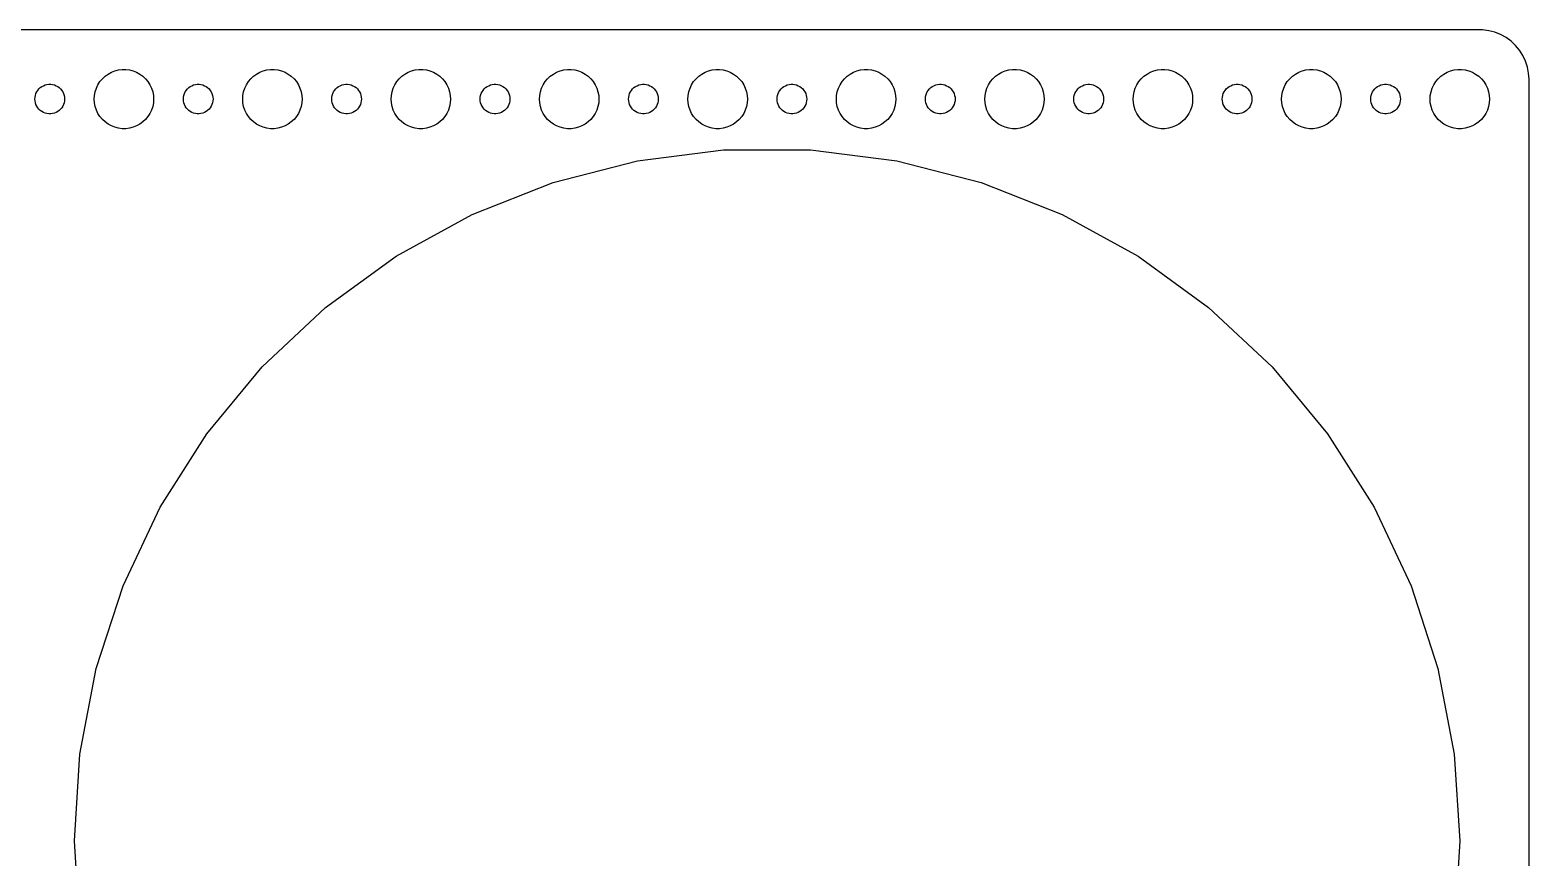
# Model space of a CAD drawing. Header units: metres. Extents: x -367 to 367, y -82 to 82.
# Drawn here: x 215.5 to 367, y -1.6 to 82 of the extents above; entities that cross this region are included whole.
import ezdxf

# ---------------------------------------------------------------- set-up
doc = ezdxf.new("R2010")
doc.units = ezdxf.units.M

msp = doc.modelspace()

# ---------------------------------------------------------------- linework, layer by layer
for p, q in [((362.314, 81.9901), (-362.314, 81.9901)), ((362.937, 81.9114), (362.314, 81.9901)), ((363.545, 81.7553), (362.937, 81.9114)), ((364.129, 81.5241), (363.545, 81.7553)), ((364.679, 81.2216), (364.129, 81.5241)), ((365.187, 80.8526), (364.679, 81.2216)), ((365.645, 80.4227), (365.187, 80.8526)), ((366.045, 79.9389), (365.645, 80.4227)), ((366.382, 79.4088), (366.045, 79.9389)), ((366.649, 78.8406), (366.382, 79.4088)), ((366.843, 78.2434), (366.649, 78.8406)), ((222.813, 77.0536), (223.088, 77.3115)), ((223.088, 77.3115), (223.393, 77.533)), ((223.393, 77.533), (223.723, 77.7145)), ((223.723, 77.7145), (224.073, 77.8532)), ((224.073, 77.8532), (224.438, 77.9469)), ((224.438, 77.9469), (224.812, 77.9941)), ((224.812, 77.9941), (225.188, 77.9941)), ((225.188, 77.9941), (225.562, 77.9469)), ((225.562, 77.9469), (225.927, 77.8532)), ((225.927, 77.8532), (226.277, 77.7145)), ((226.277, 77.7145), (226.607, 77.533)), ((226.607, 77.533), (226.912, 77.3115)), ((226.912, 77.3115), (227.187, 77.0536)), ((237.813, 77.0536), (238.088, 77.3115)), ((238.088, 77.3115), (238.393, 77.533)), ((238.393, 77.533), (238.723, 77.7145)), ((238.723, 77.7145), (239.073, 77.8532)), ((239.073, 77.8532), (239.438, 77.9469)), ((239.438, 77.9469), (239.812, 77.9941)), ((239.812, 77.9941), (240.188, 77.9941)), ((240.188, 77.9941), (240.562, 77.9469)), ((240.562, 77.9469), (240.927, 77.8532)), ((240.927, 77.8532), (241.277, 77.7145)), ((241.277, 77.7145), (241.607, 77.533)), ((241.607, 77.533), (241.912, 77.3115)), ((241.912, 77.3115), (242.187, 77.0536)), ((252.813, 77.0536), (253.088, 77.3115)), ((253.088, 77.3115), (253.393, 77.533)), ((253.393, 77.533), (253.723, 77.7145)), ((253.723, 77.7145), (254.073, 77.8532)), ((254.073, 77.8532), (254.438, 77.9469)), ((254.438, 77.9469), (254.812, 77.9941)), ((254.812, 77.9941), (255.188, 77.9941)), ((255.188, 77.9941), (255.562, 77.9469)), ((255.562, 77.9469), (255.927, 77.8532)), ((255.927, 77.8532), (256.277, 77.7145)), ((256.277, 77.7145), (256.607, 77.533)), ((256.607, 77.533), (256.912, 77.3115)), ((256.912, 77.3115), (257.187, 77.0536)), ((267.813, 77.0536), (268.088, 77.3115)), ((268.088, 77.3115), (268.393, 77.533)), ((268.393, 77.533), (268.723, 77.7145)), ((268.723, 77.7145), (269.073, 77.8532)), ((269.073, 77.8532), (269.438, 77.9469)), ((269.438, 77.9469), (269.812, 77.9941)), ((269.812, 77.9941), (270.188, 77.9941)), ((270.188, 77.9941), (270.562, 77.9469)), ((270.562, 77.9469), (270.927, 77.8532)), ((270.927, 77.8532), (271.277, 77.7145)), ((271.277, 77.7145), (271.607, 77.533)), ((271.607, 77.533), (271.912, 77.3115)), ((271.912, 77.3115), (272.187, 77.0536)), ((282.813, 77.0536), (283.088, 77.3115)), ((283.088, 77.3115), (283.393, 77.533)), ((283.393, 77.533), (283.723, 77.7145)), ((283.723, 77.7145), (284.073, 77.8532)), ((284.073, 77.8532), (284.438, 77.9469)), ((284.438, 77.9469), (284.812, 77.9941)), ((284.812, 77.9941), (285.188, 77.9941)), ((285.188, 77.9941), (285.562, 77.9469)), ((285.562, 77.9469), (285.927, 77.8532)), ((285.927, 77.8532), (286.277, 77.7145)), ((286.277, 77.7145), (286.607, 77.533)), ((286.607, 77.533), (286.912, 77.3115)), ((286.912, 77.3115), (287.187, 77.0536)), ((297.813, 77.0536), (298.088, 77.3115)), ((298.088, 77.3115), (298.393, 77.533)), ((298.393, 77.533), (298.723, 77.7145)), ((298.723, 77.7145), (299.073, 77.8532)), ((299.073, 77.8532), (299.438, 77.9469)), ((299.438, 77.9469), (299.812, 77.9941)), ((299.812, 77.9941), (300.188, 77.9941)), ((300.188, 77.9941), (300.562, 77.9469)), ((300.562, 77.9469), (300.927, 77.8532)), ((300.927, 77.8532), (301.277, 77.7145)), ((301.277, 77.7145), (301.607, 77.533)), ((301.607, 77.533), (301.912, 77.3115)), ((301.912, 77.3115), (302.187, 77.0536)), ((312.813, 77.0536), (313.088, 77.3115)), ((313.088, 77.3115), (313.393, 77.533)), ((313.393, 77.533), (313.723, 77.7145)), ((313.723, 77.7145), (314.073, 77.8532)), ((314.073, 77.8532), (314.438, 77.9469)), ((314.438, 77.9469), (314.812, 77.9941)), ((314.812, 77.9941), (315.188, 77.9941)), ((315.188, 77.9941), (315.562, 77.9469)), ((315.562, 77.9469), (315.927, 77.8532)), ((315.927, 77.8532), (316.277, 77.7145)), ((316.277, 77.7145), (316.607, 77.533)), ((316.607, 77.533), (316.912, 77.3115)), ((316.912, 77.3115), (317.187, 77.0536)), ((327.813, 77.0536), (328.088, 77.3115)), ((328.088, 77.3115), (328.393, 77.533)), ((328.393, 77.533), (328.723, 77.7145)), ((328.723, 77.7145), (329.073, 77.8532)), ((329.073, 77.8532), (329.438, 77.9469)), ((329.438, 77.9469), (329.812, 77.9941)), ((329.812, 77.9941), (330.188, 77.9941)), ((330.188, 77.9941), (330.562, 77.9469)), ((330.562, 77.9469), (330.927, 77.8532)), ((330.927, 77.8532), (331.277, 77.7145)), ((331.277, 77.7145), (331.607, 77.533)), ((331.607, 77.533), (331.912, 77.3115)), ((331.912, 77.3115), (332.187, 77.0536)), ((342.813, 77.0536), (343.088, 77.3115)), ((343.088, 77.3115), (343.393, 77.533)), ((343.393, 77.533), (343.723, 77.7145)), ((343.723, 77.7145), (344.073, 77.8532)), ((344.073, 77.8532), (344.438, 77.9469)), ((344.438, 77.9469), (344.812, 77.9941)), ((344.812, 77.9941), (345.188, 77.9941)), ((345.188, 77.9941), (345.562, 77.9469)), ((345.562, 77.9469), (345.927, 77.8532)), ((345.927, 77.8532), (346.277, 77.7145)), ((346.277, 77.7145), (346.607, 77.533)), ((346.607, 77.533), (346.912, 77.3115)), ((346.912, 77.3115), (347.187, 77.0536)), ((357.813, 77.0536), (358.088, 77.3115)), ((358.088, 77.3115), (358.393, 77.533)), ((358.393, 77.533), (358.723, 77.7145)), ((358.723, 77.7145), (359.073, 77.8532)), ((359.073, 77.8532), (359.438, 77.9469)), ((359.438, 77.9469), (359.812, 77.9941)), ((359.812, 77.9941), (360.188, 77.9941)), ((360.188, 77.9941), (360.562, 77.9469)), ((360.562, 77.9469), (360.927, 77.8532)), ((360.927, 77.8532), (361.277, 77.7145)), ((361.277, 77.7145), (361.607, 77.533)), ((361.607, 77.533), (361.912, 77.3115)), ((361.912, 77.3115), (362.187, 77.0536)), ((366.961, 77.6267), (366.843, 78.2434)), ((367, 77), (366.961, 77.6267)), ((216.186, 75.7226), (216.286, 75.8817)), ((216.286, 75.8817), (216.407, 76.0268)), ((216.407, 76.0268), (216.544, 76.1558)), ((216.544, 76.1558), (216.696, 76.2665)), ((216.696, 76.2665), (216.861, 76.3572)), ((216.861, 76.3572), (217.036, 76.4266)), ((217.036, 76.4266), (217.219, 76.4734)), ((217.219, 76.4734), (217.406, 76.497)), ((217.406, 76.497), (217.594, 76.497)), ((217.594, 76.497), (217.781, 76.4734)), ((217.781, 76.4734), (217.964, 76.4266)), ((217.964, 76.4266), (218.139, 76.3572)), ((218.139, 76.3572), (218.304, 76.2665)), ((218.304, 76.2665), (218.456, 76.1558)), ((218.456, 76.1558), (218.593, 76.0268)), ((218.593, 76.0268), (218.714, 75.8817)), ((218.714, 75.8817), (218.814, 75.7226)), ((222.094, 75.7461), (222.211, 76.1044)), ((222.211, 76.1044), (222.371, 76.4453)), ((222.371, 76.4453), (222.573, 76.7634)), ((222.573, 76.7634), (222.813, 77.0536)), ((227.187, 77.0536), (227.427, 76.7634)), ((227.427, 76.7634), (227.629, 76.4453)), ((227.629, 76.4453), (227.789, 76.1044)), ((227.789, 76.1044), (227.906, 75.7461)), ((231.186, 75.7226), (231.286, 75.8817)), ((231.286, 75.8817), (231.407, 76.0268)), ((231.407, 76.0268), (231.544, 76.1558)), ((231.544, 76.1558), (231.696, 76.2665)), ((231.696, 76.2665), (231.861, 76.3572)), ((231.861, 76.3572), (232.036, 76.4266)), ((232.036, 76.4266), (232.219, 76.4734)), ((232.219, 76.4734), (232.406, 76.497)), ((232.406, 76.497), (232.594, 76.497)), ((232.594, 76.497), (232.781, 76.4734)), ((232.781, 76.4734), (232.964, 76.4266)), ((232.964, 76.4266), (233.139, 76.3572)), ((233.139, 76.3572), (233.304, 76.2665)), ((233.304, 76.2665), (233.456, 76.1558)), ((233.456, 76.1558), (233.593, 76.0268)), ((233.593, 76.0268), (233.714, 75.8817)), ((233.714, 75.8817), (233.814, 75.7226)), ((237.094, 75.7461), (237.211, 76.1044)), ((237.211, 76.1044), (237.371, 76.4453)), ((237.371, 76.4453), (237.573, 76.7634)), ((237.573, 76.7634), (237.813, 77.0536)), ((242.187, 77.0536), (242.427, 76.7634)), ((242.427, 76.7634), (242.629, 76.4453)), ((242.629, 76.4453), (242.789, 76.1044)), ((242.789, 76.1044), (242.906, 75.7461)), ((246.186, 75.7226), (246.286, 75.8817)), ((246.286, 75.8817), (246.407, 76.0268)), ((246.407, 76.0268), (246.544, 76.1558)), ((246.544, 76.1558), (246.696, 76.2665)), ((246.696, 76.2665), (246.861, 76.3572)), ((246.861, 76.3572), (247.036, 76.4266)), ((247.036, 76.4266), (247.219, 76.4734)), ((247.219, 76.4734), (247.406, 76.497)), ((247.406, 76.497), (247.594, 76.497)), ((247.594, 76.497), (247.781, 76.4734)), ((247.781, 76.4734), (247.964, 76.4266)), ((247.964, 76.4266), (248.139, 76.3572)), ((248.139, 76.3572), (248.304, 76.2665)), ((248.304, 76.2665), (248.456, 76.1558)), ((248.456, 76.1558), (248.593, 76.0268)), ((248.593, 76.0268), (248.714, 75.8817)), ((248.714, 75.8817), (248.814, 75.7226)), ((252.094, 75.7461), (252.211, 76.1044)), ((252.211, 76.1044), (252.371, 76.4453)), ((252.371, 76.4453), (252.573, 76.7634)), ((252.573, 76.7634), (252.813, 77.0536)), ((257.187, 77.0536), (257.427, 76.7634)), ((257.427, 76.7634), (257.629, 76.4453)), ((257.629, 76.4453), (257.789, 76.1044)), ((257.789, 76.1044), (257.906, 75.7461)), ((261.186, 75.7226), (261.286, 75.8817)), ((261.286, 75.8817), (261.407, 76.0268)), ((261.407, 76.0268), (261.544, 76.1558)), ((261.544, 76.1558), (261.696, 76.2665)), ((261.696, 76.2665), (261.861, 76.3572)), ((261.861, 76.3572), (262.036, 76.4266)), ((262.036, 76.4266), (262.219, 76.4734)), ((262.219, 76.4734), (262.406, 76.497)), ((262.406, 76.497), (262.594, 76.497)), ((262.594, 76.497), (262.781, 76.4734)), ((262.781, 76.4734), (262.964, 76.4266)), ((262.964, 76.4266), (263.139, 76.3572)), ((263.139, 76.3572), (263.304, 76.2665)), ((263.304, 76.2665), (263.456, 76.1558)), ((263.456, 76.1558), (263.593, 76.0268)), ((263.593, 76.0268), (263.714, 75.8817)), ((263.714, 75.8817), (263.814, 75.7226)), ((267.094, 75.7461), (267.211, 76.1044)), ((267.211, 76.1044), (267.371, 76.4453)), ((267.371, 76.4453), (267.573, 76.7634)), ((267.573, 76.7634), (267.813, 77.0536)), ((272.187, 77.0536), (272.427, 76.7634)), ((272.427, 76.7634), (272.629, 76.4453)), ((272.629, 76.4453), (272.789, 76.1044)), ((272.789, 76.1044), (272.906, 75.7461)), ((276.186, 75.7226), (276.286, 75.8817)), ((276.286, 75.8817), (276.407, 76.0268)), ((276.407, 76.0268), (276.544, 76.1558)), ((276.544, 76.1558), (276.696, 76.2665)), ((276.696, 76.2665), (276.861, 76.3572)), ((276.861, 76.3572), (277.036, 76.4266)), ((277.036, 76.4266), (277.219, 76.4734)), ((277.219, 76.4734), (277.406, 76.497)), ((277.406, 76.497), (277.594, 76.497)), ((277.594, 76.497), (277.781, 76.4734)), ((277.781, 76.4734), (277.964, 76.4266)), ((277.964, 76.4266), (278.139, 76.3572)), ((278.139, 76.3572), (278.304, 76.2665)), ((278.304, 76.2665), (278.456, 76.1558)), ((278.456, 76.1558), (278.593, 76.0268)), ((278.593, 76.0268), (278.714, 75.8817)), ((278.714, 75.8817), (278.814, 75.7226)), ((282.094, 75.7461), (282.211, 76.1044)), ((282.211, 76.1044), (282.371, 76.4453)), ((282.371, 76.4453), (282.573, 76.7634)), ((282.573, 76.7634), (282.813, 77.0536)), ((287.187, 77.0536), (287.427, 76.7634)), ((287.427, 76.7634), (287.629, 76.4453)), ((287.629, 76.4453), (287.789, 76.1044)), ((287.789, 76.1044), (287.906, 75.7461)), ((291.186, 75.7226), (291.286, 75.8817)), ((291.286, 75.8817), (291.407, 76.0268)), ((291.407, 76.0268), (291.544, 76.1558)), ((291.544, 76.1558), (291.696, 76.2665)), ((291.696, 76.2665), (291.861, 76.3572)), ((291.861, 76.3572), (292.036, 76.4266)), ((292.036, 76.4266), (292.219, 76.4734)), ((292.219, 76.4734), (292.406, 76.497)), ((292.406, 76.497), (292.594, 76.497)), ((292.594, 76.497), (292.781, 76.4734)), ((292.781, 76.4734), (292.964, 76.4266)), ((292.964, 76.4266), (293.139, 76.3572)), ((293.139, 76.3572), (293.304, 76.2665)), ((293.304, 76.2665), (293.456, 76.1558)), ((293.456, 76.1558), (293.593, 76.0268)), ((293.593, 76.0268), (293.714, 75.8817)), ((293.714, 75.8817), (293.814, 75.7226)), ((297.094, 75.7461), (297.211, 76.1044)), ((297.211, 76.1044), (297.371, 76.4453)), ((297.371, 76.4453), (297.573, 76.7634)), ((297.573, 76.7634), (297.813, 77.0536)), ((302.187, 77.0536), (302.427, 76.7634)), ((302.427, 76.7634), (302.629, 76.4453)), ((302.629, 76.4453), (302.789, 76.1044)), ((302.789, 76.1044), (302.906, 75.7461)), ((306.186, 75.7226), (306.286, 75.8817)), ((306.286, 75.8817), (306.407, 76.0268)), ((306.407, 76.0268), (306.544, 76.1558)), ((306.544, 76.1558), (306.696, 76.2665)), ((306.696, 76.2665), (306.861, 76.3572)), ((306.861, 76.3572), (307.036, 76.4266)), ((307.036, 76.4266), (307.219, 76.4734)), ((307.219, 76.4734), (307.406, 76.497)), ((307.406, 76.497), (307.594, 76.497)), ((307.594, 76.497), (307.781, 76.4734)), ((307.781, 76.4734), (307.964, 76.4266)), ((307.964, 76.4266), (308.139, 76.3572)), ((308.139, 76.3572), (308.304, 76.2665)), ((308.304, 76.2665), (308.456, 76.1558)), ((308.456, 76.1558), (308.593, 76.0268)), ((308.593, 76.0268), (308.714, 75.8817)), ((308.714, 75.8817), (308.814, 75.7226)), ((312.094, 75.7461), (312.211, 76.1044)), ((312.211, 76.1044), (312.371, 76.4453)), ((312.371, 76.4453), (312.573, 76.7634)), ((312.573, 76.7634), (312.813, 77.0536)), ((317.187, 77.0536), (317.427, 76.7634)), ((317.427, 76.7634), (317.629, 76.4453)), ((317.629, 76.4453), (317.789, 76.1044)), ((317.789, 76.1044), (317.906, 75.7461)), ((321.186, 75.7226), (321.286, 75.8817)), ((321.286, 75.8817), (321.407, 76.0268)), ((321.407, 76.0268), (321.544, 76.1558)), ((321.544, 76.1558), (321.696, 76.2665)), ((321.696, 76.2665), (321.861, 76.3572)), ((321.861, 76.3572), (322.036, 76.4266)), ((322.036, 76.4266), (322.219, 76.4734)), ((322.219, 76.4734), (322.406, 76.497)), ((322.406, 76.497), (322.594, 76.497)), ((322.594, 76.497), (322.781, 76.4734)), ((322.781, 76.4734), (322.964, 76.4266)), ((322.964, 76.4266), (323.139, 76.3572)), ((323.139, 76.3572), (323.304, 76.2665)), ((323.304, 76.2665), (323.456, 76.1558)), ((323.456, 76.1558), (323.593, 76.0268)), ((323.593, 76.0268), (323.714, 75.8817)), ((323.714, 75.8817), (323.814, 75.7226)), ((327.094, 75.7461), (327.211, 76.1044)), ((327.211, 76.1044), (327.371, 76.4453)), ((327.371, 76.4453), (327.573, 76.7634)), ((327.573, 76.7634), (327.813, 77.0536)), ((332.187, 77.0536), (332.427, 76.7634)), ((332.427, 76.7634), (332.629, 76.4453)), ((332.629, 76.4453), (332.789, 76.1044)), ((332.789, 76.1044), (332.906, 75.7461)), ((336.186, 75.7226), (336.286, 75.8817)), ((336.286, 75.8817), (336.407, 76.0268)), ((336.407, 76.0268), (336.544, 76.1558)), ((336.544, 76.1558), (336.696, 76.2665)), ((336.696, 76.2665), (336.861, 76.3572)), ((336.861, 76.3572), (337.036, 76.4266)), ((337.036, 76.4266), (337.219, 76.4734)), ((337.219, 76.4734), (337.406, 76.497)), ((337.406, 76.497), (337.594, 76.497)), ((337.594, 76.497), (337.781, 76.4734)), ((337.781, 76.4734), (337.964, 76.4266)), ((337.964, 76.4266), (338.139, 76.3572)), ((338.139, 76.3572), (338.304, 76.2665)), ((338.304, 76.2665), (338.456, 76.1558)), ((338.456, 76.1558), (338.593, 76.0268)), ((338.593, 76.0268), (338.714, 75.8817)), ((338.714, 75.8817), (338.814, 75.7226)), ((342.094, 75.7461), (342.211, 76.1044)), ((342.211, 76.1044), (342.371, 76.4453)), ((342.371, 76.4453), (342.573, 76.7634)), ((342.573, 76.7634), (342.813, 77.0536)), ((347.187, 77.0536), (347.427, 76.7634)), ((347.427, 76.7634), (347.629, 76.4453)), ((347.629, 76.4453), (347.789, 76.1044)), ((347.789, 76.1044), (347.906, 75.7461)), ((351.186, 75.7226), (351.286, 75.8817)), ((351.286, 75.8817), (351.407, 76.0268)), ((351.407, 76.0268), (351.544, 76.1558)), ((351.544, 76.1558), (351.696, 76.2665)), ((351.696, 76.2665), (351.861, 76.3572)), ((351.861, 76.3572), (352.036, 76.4266)), ((352.036, 76.4266), (352.219, 76.4734)), ((352.219, 76.4734), (352.406, 76.497)), ((352.406, 76.497), (352.594, 76.497)), ((352.594, 76.497), (352.781, 76.4734)), ((352.781, 76.4734), (352.964, 76.4266)), ((352.964, 76.4266), (353.139, 76.3572)), ((353.139, 76.3572), (353.304, 76.2665)), ((353.304, 76.2665), (353.456, 76.1558)), ((353.456, 76.1558), (353.593, 76.0268)), ((353.593, 76.0268), (353.714, 75.8817)), ((353.714, 75.8817), (353.814, 75.7226)), ((357.094, 75.7461), (357.211, 76.1044)), ((357.211, 76.1044), (357.371, 76.4453)), ((357.371, 76.4453), (357.573, 76.7634)), ((357.573, 76.7634), (357.813, 77.0536)), ((362.187, 77.0536), (362.427, 76.7634)), ((362.427, 76.7634), (362.629, 76.4453)), ((362.629, 76.4453), (362.789, 76.1044)), ((362.789, 76.1044), (362.906, 75.7461)), ((367, -77), (367, 77)), ((216, 75), (216.012, 75.188)), ((216.012, 74.812), (216, 75)), ((216.012, 75.188), (216.047, 75.373)), ((216.047, 74.627), (216.012, 74.812)), ((216.047, 75.373), (216.105, 75.5522)), ((216.105, 74.4478), (216.047, 74.627)), ((216.105, 75.5522), (216.186, 75.7226)), ((216.186, 74.2774), (216.105, 74.4478)), ((216.286, 74.1183), (216.186, 74.2774)), ((218.814, 74.2774), (218.714, 74.1183)), ((218.814, 75.7226), (218.895, 75.5522)), ((218.895, 74.4478), (218.814, 74.2774)), ((218.895, 75.5522), (218.953, 75.373)), ((218.953, 74.627), (218.895, 74.4478)), ((218.953, 75.373), (218.988, 75.188)), ((218.988, 74.812), (218.953, 74.627)), ((218.988, 75.188), (219, 75)), ((219, 75), (218.988, 74.812)), ((222, 75), (222.024, 75.376)), ((222.024, 74.624), (222, 75)), ((222.024, 75.376), (222.094, 75.7461)), ((222.094, 74.2539), (222.024, 74.624)), ((222.211, 73.8956), (222.094, 74.2539)), ((227.906, 74.2539), (227.789, 73.8956)), ((227.906, 75.7461), (227.976, 75.376)), ((227.976, 74.624), (227.906, 74.2539)), ((227.976, 75.376), (228, 75)), ((228, 75), (227.976, 74.624)), ((231, 75), (231.012, 75.188)), ((231.012, 74.812), (231, 75)), ((231.012, 75.188), (231.047, 75.373)), ((231.047, 74.627), (231.012, 74.812)), ((231.047, 75.373), (231.105, 75.5522)), ((231.105, 74.4478), (231.047, 74.627)), ((231.105, 75.5522), (231.186, 75.7226)), ((231.186, 74.2774), (231.105, 74.4478)), ((231.286, 74.1183), (231.186, 74.2774)), ((233.814, 74.2774), (233.714, 74.1183)), ((233.814, 75.7226), (233.895, 75.5522)), ((233.895, 74.4478), (233.814, 74.2774)), ((233.895, 75.5522), (233.953, 75.373)), ((233.953, 74.627), (233.895, 74.4478)), ((233.953, 75.373), (233.988, 75.188)), ((233.988, 74.812), (233.953, 74.627)), ((233.988, 75.188), (234, 75)), ((234, 75), (233.988, 74.812)), ((237, 75), (237.024, 75.376)), ((237.024, 74.624), (237, 75)), ((237.024, 75.376), (237.094, 75.7461)), ((237.094, 74.2539), (237.024, 74.624)), ((237.211, 73.8956), (237.094, 74.2539)), ((242.906, 74.2539), (242.789, 73.8956)), ((242.906, 75.7461), (242.976, 75.376)), ((242.976, 74.624), (242.906, 74.2539)), ((242.976, 75.376), (243, 75)), ((243, 75), (242.976, 74.624)), ((246, 75), (246.012, 75.188)), ((246.012, 74.812), (246, 75)), ((246.012, 75.188), (246.047, 75.373)), ((246.047, 74.627), (246.012, 74.812)), ((246.047, 75.373), (246.105, 75.5522)), ((246.105, 74.4478), (246.047, 74.627)), ((246.105, 75.5522), (246.186, 75.7226)), ((246.186, 74.2774), (246.105, 74.4478)), ((246.286, 74.1183), (246.186, 74.2774)), ((248.814, 74.2774), (248.714, 74.1183)), ((248.814, 75.7226), (248.895, 75.5522)), ((248.895, 74.4478), (248.814, 74.2774)), ((248.895, 75.5522), (248.953, 75.373)), ((248.953, 74.627), (248.895, 74.4478)), ((248.953, 75.373), (248.988, 75.188)), ((248.988, 74.812), (248.953, 74.627)), ((248.988, 75.188), (249, 75)), ((249, 75), (248.988, 74.812)), ((252, 75), (252.024, 75.376)), ((252.024, 74.624), (252, 75)), ((252.024, 75.376), (252.094, 75.7461)), ((252.094, 74.2539), (252.024, 74.624)), ((252.211, 73.8956), (252.094, 74.2539)), ((257.906, 74.2539), (257.789, 73.8956)), ((257.906, 75.7461), (257.976, 75.376)), ((257.976, 74.624), (257.906, 74.2539)), ((257.976, 75.376), (258, 75)), ((258, 75), (257.976, 74.624)), ((261, 75), (261.012, 75.188)), ((261.012, 74.812), (261, 75)), ((261.012, 75.188), (261.047, 75.373)), ((261.047, 74.627), (261.012, 74.812)), ((261.047, 75.373), (261.105, 75.5522)), ((261.105, 74.4478), (261.047, 74.627)), ((261.105, 75.5522), (261.186, 75.7226)), ((261.186, 74.2774), (261.105, 74.4478)), ((261.286, 74.1183), (261.186, 74.2774)), ((263.814, 74.2774), (263.714, 74.1183)), ((263.814, 75.7226), (263.895, 75.5522)), ((263.895, 74.4478), (263.814, 74.2774)), ((263.895, 75.5522), (263.953, 75.373)), ((263.953, 74.627), (263.895, 74.4478)), ((263.953, 75.373), (263.988, 75.188)), ((263.988, 74.812), (263.953, 74.627)), ((263.988, 75.188), (264, 75)), ((264, 75), (263.988, 74.812)), ((267, 75), (267.024, 75.376)), ((267.024, 74.624), (267, 75)), ((267.024, 75.376), (267.094, 75.7461)), ((267.094, 74.2539), (267.024, 74.624)), ((267.211, 73.8956), (267.094, 74.2539)), ((272.906, 74.2539), (272.789, 73.8956)), ((272.906, 75.7461), (272.976, 75.376)), ((272.976, 74.624), (272.906, 74.2539)), ((272.976, 75.376), (273, 75)), ((273, 75), (272.976, 74.624)), ((276, 75), (276.012, 75.188)), ((276.012, 74.812), (276, 75)), ((276.012, 75.188), (276.047, 75.373)), ((276.047, 74.627), (276.012, 74.812)), ((276.047, 75.373), (276.105, 75.5522)), ((276.105, 74.4478), (276.047, 74.627)), ((276.105, 75.5522), (276.186, 75.7226)), ((276.186, 74.2774), (276.105, 74.4478)), ((276.286, 74.1183), (276.186, 74.2774)), ((278.814, 74.2774), (278.714, 74.1183)), ((278.814, 75.7226), (278.895, 75.5522)), ((278.895, 74.4478), (278.814, 74.2774)), ((278.895, 75.5522), (278.953, 75.373)), ((278.953, 74.627), (278.895, 74.4478)), ((278.953, 75.373), (278.988, 75.188)), ((278.988, 74.812), (278.953, 74.627)), ((278.988, 75.188), (279, 75)), ((279, 75), (278.988, 74.812)), ((282, 75), (282.024, 75.376)), ((282.024, 74.624), (282, 75)), ((282.024, 75.376), (282.094, 75.7461)), ((282.094, 74.2539), (282.024, 74.624)), ((282.211, 73.8956), (282.094, 74.2539)), ((287.906, 74.2539), (287.789, 73.8956)), ((287.906, 75.7461), (287.976, 75.376)), ((287.976, 74.624), (287.906, 74.2539)), ((287.976, 75.376), (288, 75)), ((288, 75), (287.976, 74.624)), ((291, 75), (291.012, 75.188)), ((291.012, 74.812), (291, 75)), ((291.012, 75.188), (291.047, 75.373)), ((291.047, 74.627), (291.012, 74.812)), ((291.047, 75.373), (291.105, 75.5522)), ((291.105, 74.4478), (291.047, 74.627)), ((291.105, 75.5522), (291.186, 75.7226)), ((291.186, 74.2774), (291.105, 74.4478)), ((291.286, 74.1183), (291.186, 74.2774)), ((293.814, 74.2774), (293.714, 74.1183)), ((293.814, 75.7226), (293.895, 75.5522)), ((293.895, 74.4478), (293.814, 74.2774)), ((293.895, 75.5522), (293.953, 75.373)), ((293.953, 74.627), (293.895, 74.4478)), ((293.953, 75.373), (293.988, 75.188)), ((293.988, 74.812), (293.953, 74.627)), ((293.988, 75.188), (294, 75)), ((294, 75), (293.988, 74.812)), ((297, 75), (297.024, 75.376)), ((297.024, 74.624), (297, 75)), ((297.024, 75.376), (297.094, 75.7461)), ((297.094, 74.2539), (297.024, 74.624)), ((297.211, 73.8956), (297.094, 74.2539)), ((302.906, 74.2539), (302.789, 73.8956)), ((302.906, 75.7461), (302.976, 75.376)), ((302.976, 74.624), (302.906, 74.2539)), ((302.976, 75.376), (303, 75)), ((303, 75), (302.976, 74.624)), ((306, 75), (306.012, 75.188)), ((306.012, 74.812), (306, 75)), ((306.012, 75.188), (306.047, 75.373)), ((306.047, 74.627), (306.012, 74.812)), ((306.047, 75.373), (306.105, 75.5522)), ((306.105, 74.4478), (306.047, 74.627)), ((306.105, 75.5522), (306.186, 75.7226)), ((306.186, 74.2774), (306.105, 74.4478)), ((306.286, 74.1183), (306.186, 74.2774)), ((308.814, 74.2774), (308.714, 74.1183)), ((308.814, 75.7226), (308.895, 75.5522)), ((308.895, 74.4478), (308.814, 74.2774)), ((308.895, 75.5522), (308.953, 75.373)), ((308.953, 74.627), (308.895, 74.4478)), ((308.953, 75.373), (308.988, 75.188)), ((308.988, 74.812), (308.953, 74.627)), ((308.988, 75.188), (309, 75)), ((309, 75), (308.988, 74.812)), ((312, 75), (312.024, 75.376)), ((312.024, 74.624), (312, 75)), ((312.024, 75.376), (312.094, 75.7461)), ((312.094, 74.2539), (312.024, 74.624)), ((312.211, 73.8956), (312.094, 74.2539)), ((317.906, 74.2539), (317.789, 73.8956)), ((317.906, 75.7461), (317.976, 75.376)), ((317.976, 74.624), (317.906, 74.2539)), ((317.976, 75.376), (318, 75)), ((318, 75), (317.976, 74.624)), ((321, 75), (321.012, 75.188)), ((321.012, 74.812), (321, 75)), ((321.012, 75.188), (321.047, 75.373)), ((321.047, 74.627), (321.012, 74.812)), ((321.047, 75.373), (321.105, 75.5522)), ((321.105, 74.4478), (321.047, 74.627)), ((321.105, 75.5522), (321.186, 75.7226)), ((321.186, 74.2774), (321.105, 74.4478)), ((321.286, 74.1183), (321.186, 74.2774)), ((323.814, 74.2774), (323.714, 74.1183)), ((323.814, 75.7226), (323.895, 75.5522)), ((323.895, 74.4478), (323.814, 74.2774)), ((323.895, 75.5522), (323.953, 75.373)), ((323.953, 74.627), (323.895, 74.4478)), ((323.953, 75.373), (323.988, 75.188)), ((323.988, 74.812), (323.953, 74.627)), ((323.988, 75.188), (324, 75)), ((324, 75), (323.988, 74.812)), ((327, 75), (327.024, 75.376)), ((327.024, 74.624), (327, 75)), ((327.024, 75.376), (327.094, 75.7461)), ((327.094, 74.2539), (327.024, 74.624)), ((327.211, 73.8956), (327.094, 74.2539)), ((332.906, 74.2539), (332.789, 73.8956)), ((332.906, 75.7461), (332.976, 75.376)), ((332.976, 74.624), (332.906, 74.2539)), ((332.976, 75.376), (333, 75)), ((333, 75), (332.976, 74.624)), ((336, 75), (336.012, 75.188)), ((336.012, 74.812), (336, 75)), ((336.012, 75.188), (336.047, 75.373)), ((336.047, 74.627), (336.012, 74.812)), ((336.047, 75.373), (336.105, 75.5522)), ((336.105, 74.4478), (336.047, 74.627)), ((336.105, 75.5522), (336.186, 75.7226)), ((336.186, 74.2774), (336.105, 74.4478)), ((336.286, 74.1183), (336.186, 74.2774)), ((338.814, 74.2774), (338.714, 74.1183)), ((338.814, 75.7226), (338.895, 75.5522)), ((338.895, 74.4478), (338.814, 74.2774)), ((338.895, 75.5522), (338.953, 75.373)), ((338.953, 74.627), (338.895, 74.4478)), ((338.953, 75.373), (338.988, 75.188)), ((338.988, 74.812), (338.953, 74.627)), ((338.988, 75.188), (339, 75)), ((339, 75), (338.988, 74.812)), ((342, 75), (342.024, 75.376)), ((342.024, 74.624), (342, 75)), ((342.024, 75.376), (342.094, 75.7461)), ((342.094, 74.2539), (342.024, 74.624)), ((342.211, 73.8956), (342.094, 74.2539)), ((347.906, 74.2539), (347.789, 73.8956)), ((347.906, 75.7461), (347.976, 75.376)), ((347.976, 74.624), (347.906, 74.2539)), ((347.976, 75.376), (348, 75)), ((348, 75), (347.976, 74.624)), ((351, 75), (351.012, 75.188)), ((351.012, 74.812), (351, 75)), ((351.012, 75.188), (351.047, 75.373)), ((351.047, 74.627), (351.012, 74.812)), ((351.047, 75.373), (351.105, 75.5522)), ((351.105, 74.4478), (351.047, 74.627)), ((351.105, 75.5522), (351.186, 75.7226)), ((351.186, 74.2774), (351.105, 74.4478)), ((351.286, 74.1183), (351.186, 74.2774)), ((353.814, 74.2774), (353.714, 74.1183)), ((353.814, 75.7226), (353.895, 75.5522)), ((353.895, 74.4478), (353.814, 74.2774)), ((353.895, 75.5522), (353.953, 75.373)), ((353.953, 74.627), (353.895, 74.4478)), ((353.953, 75.373), (353.988, 75.188)), ((353.988, 74.812), (353.953, 74.627)), ((353.988, 75.188), (354, 75)), ((354, 75), (353.988, 74.812)), ((357, 75), (357.024, 75.376)), ((357.024, 74.624), (357, 75)), ((357.024, 75.376), (357.094, 75.7461)), ((357.094, 74.2539), (357.024, 74.624)), ((357.211, 73.8956), (357.094, 74.2539)), ((362.906, 74.2539), (362.789, 73.8956)), ((362.906, 75.7461), (362.976, 75.376)), ((362.976, 74.624), (362.906, 74.2539)), ((362.976, 75.376), (363, 75)), ((363, 75), (362.976, 74.624)), ((216.407, 73.9732), (216.286, 74.1183)), ((216.544, 73.8442), (216.407, 73.9732)), ((216.696, 73.7335), (216.544, 73.8442)), ((216.861, 73.6428), (216.696, 73.7335)), ((217.036, 73.5734), (216.861, 73.6428)), ((217.219, 73.5266), (217.036, 73.5734)), ((217.406, 73.503), (217.219, 73.5266)), ((217.594, 73.503), (217.406, 73.503)), ((217.781, 73.5266), (217.594, 73.503)), ((217.964, 73.5734), (217.781, 73.5266)), ((218.139, 73.6428), (217.964, 73.5734)), ((218.304, 73.7335), (218.139, 73.6428)), ((218.456, 73.8442), (218.304, 73.7335)), ((218.593, 73.9732), (218.456, 73.8442)), ((218.714, 74.1183), (218.593, 73.9732)), ((222.371, 73.5547), (222.211, 73.8956)), ((222.573, 73.2366), (222.371, 73.5547)), ((222.813, 72.9464), (222.573, 73.2366)), ((223.088, 72.6885), (222.813, 72.9464)), ((227.187, 72.9464), (226.912, 72.6885)), ((227.427, 73.2366), (227.187, 72.9464)), ((227.629, 73.5547), (227.427, 73.2366)), ((227.789, 73.8956), (227.629, 73.5547)), ((231.407, 73.9732), (231.286, 74.1183)), ((231.544, 73.8442), (231.407, 73.9732)), ((231.696, 73.7335), (231.544, 73.8442)), ((231.861, 73.6428), (231.696, 73.7335)), ((232.036, 73.5734), (231.861, 73.6428)), ((232.219, 73.5266), (232.036, 73.5734)), ((232.406, 73.503), (232.219, 73.5266)), ((232.594, 73.503), (232.406, 73.503)), ((232.781, 73.5266), (232.594, 73.503)), ((232.964, 73.5734), (232.781, 73.5266)), ((233.139, 73.6428), (232.964, 73.5734)), ((233.304, 73.7335), (233.139, 73.6428)), ((233.456, 73.8442), (233.304, 73.7335)), ((233.593, 73.9732), (233.456, 73.8442)), ((233.714, 74.1183), (233.593, 73.9732)), ((237.371, 73.5547), (237.211, 73.8956)), ((237.573, 73.2366), (237.371, 73.5547)), ((237.813, 72.9464), (237.573, 73.2366)), ((238.088, 72.6885), (237.813, 72.9464)), ((242.187, 72.9464), (241.912, 72.6885)), ((242.427, 73.2366), (242.187, 72.9464)), ((242.629, 73.5547), (242.427, 73.2366)), ((242.789, 73.8956), (242.629, 73.5547)), ((246.407, 73.9732), (246.286, 74.1183)), ((246.544, 73.8442), (246.407, 73.9732)), ((246.696, 73.7335), (246.544, 73.8442)), ((246.861, 73.6428), (246.696, 73.7335)), ((247.036, 73.5734), (246.861, 73.6428)), ((247.219, 73.5266), (247.036, 73.5734)), ((247.406, 73.503), (247.219, 73.5266)), ((247.594, 73.503), (247.406, 73.503)), ((247.781, 73.5266), (247.594, 73.503)), ((247.964, 73.5734), (247.781, 73.5266)), ((248.139, 73.6428), (247.964, 73.5734)), ((248.304, 73.7335), (248.139, 73.6428)), ((248.456, 73.8442), (248.304, 73.7335)), ((248.593, 73.9732), (248.456, 73.8442)), ((248.714, 74.1183), (248.593, 73.9732)), ((252.371, 73.5547), (252.211, 73.8956)), ((252.573, 73.2366), (252.371, 73.5547)), ((252.813, 72.9464), (252.573, 73.2366)), ((253.088, 72.6885), (252.813, 72.9464)), ((257.187, 72.9464), (256.912, 72.6885)), ((257.427, 73.2366), (257.187, 72.9464)), ((257.629, 73.5547), (257.427, 73.2366)), ((257.789, 73.8956), (257.629, 73.5547)), ((261.407, 73.9732), (261.286, 74.1183)), ((261.544, 73.8442), (261.407, 73.9732)), ((261.696, 73.7335), (261.544, 73.8442)), ((261.861, 73.6428), (261.696, 73.7335)), ((262.036, 73.5734), (261.861, 73.6428)), ((262.219, 73.5266), (262.036, 73.5734)), ((262.406, 73.503), (262.219, 73.5266)), ((262.594, 73.503), (262.406, 73.503)), ((262.781, 73.5266), (262.594, 73.503)), ((262.964, 73.5734), (262.781, 73.5266)), ((263.139, 73.6428), (262.964, 73.5734)), ((263.304, 73.7335), (263.139, 73.6428)), ((263.456, 73.8442), (263.304, 73.7335)), ((263.593, 73.9732), (263.456, 73.8442)), ((263.714, 74.1183), (263.593, 73.9732)), ((267.371, 73.5547), (267.211, 73.8956)), ((267.573, 73.2366), (267.371, 73.5547)), ((267.813, 72.9464), (267.573, 73.2366)), ((268.088, 72.6885), (267.813, 72.9464)), ((272.187, 72.9464), (271.912, 72.6885)), ((272.427, 73.2366), (272.187, 72.9464)), ((272.629, 73.5547), (272.427, 73.2366)), ((272.789, 73.8956), (272.629, 73.5547)), ((276.407, 73.9732), (276.286, 74.1183)), ((276.544, 73.8442), (276.407, 73.9732)), ((276.696, 73.7335), (276.544, 73.8442)), ((276.861, 73.6428), (276.696, 73.7335)), ((277.036, 73.5734), (276.861, 73.6428)), ((277.219, 73.5266), (277.036, 73.5734)), ((277.406, 73.503), (277.219, 73.5266)), ((277.594, 73.503), (277.406, 73.503)), ((277.781, 73.5266), (277.594, 73.503)), ((277.964, 73.5734), (277.781, 73.5266)), ((278.139, 73.6428), (277.964, 73.5734)), ((278.304, 73.7335), (278.139, 73.6428)), ((278.456, 73.8442), (278.304, 73.7335)), ((278.593, 73.9732), (278.456, 73.8442)), ((278.714, 74.1183), (278.593, 73.9732)), ((282.371, 73.5547), (282.211, 73.8956)), ((282.573, 73.2366), (282.371, 73.5547)), ((282.813, 72.9464), (282.573, 73.2366)), ((283.088, 72.6885), (282.813, 72.9464)), ((287.187, 72.9464), (286.912, 72.6885)), ((287.427, 73.2366), (287.187, 72.9464)), ((287.629, 73.5547), (287.427, 73.2366)), ((287.789, 73.8956), (287.629, 73.5547)), ((291.407, 73.9732), (291.286, 74.1183)), ((291.544, 73.8442), (291.407, 73.9732)), ((291.696, 73.7335), (291.544, 73.8442)), ((291.861, 73.6428), (291.696, 73.7335)), ((292.036, 73.5734), (291.861, 73.6428)), ((292.219, 73.5266), (292.036, 73.5734)), ((292.406, 73.503), (292.219, 73.5266)), ((292.594, 73.503), (292.406, 73.503)), ((292.781, 73.5266), (292.594, 73.503)), ((292.964, 73.5734), (292.781, 73.5266)), ((293.139, 73.6428), (292.964, 73.5734)), ((293.304, 73.7335), (293.139, 73.6428)), ((293.456, 73.8442), (293.304, 73.7335)), ((293.593, 73.9732), (293.456, 73.8442)), ((293.714, 74.1183), (293.593, 73.9732)), ((297.371, 73.5547), (297.211, 73.8956)), ((297.573, 73.2366), (297.371, 73.5547)), ((297.813, 72.9464), (297.573, 73.2366)), ((298.088, 72.6885), (297.813, 72.9464)), ((302.187, 72.9464), (301.912, 72.6885)), ((302.427, 73.2366), (302.187, 72.9464)), ((302.629, 73.5547), (302.427, 73.2366)), ((302.789, 73.8956), (302.629, 73.5547)), ((306.407, 73.9732), (306.286, 74.1183)), ((306.544, 73.8442), (306.407, 73.9732)), ((306.696, 73.7335), (306.544, 73.8442)), ((306.861, 73.6428), (306.696, 73.7335)), ((307.036, 73.5734), (306.861, 73.6428)), ((307.219, 73.5266), (307.036, 73.5734)), ((307.406, 73.503), (307.219, 73.5266)), ((307.594, 73.503), (307.406, 73.503)), ((307.781, 73.5266), (307.594, 73.503)), ((307.964, 73.5734), (307.781, 73.5266)), ((308.139, 73.6428), (307.964, 73.5734)), ((308.304, 73.7335), (308.139, 73.6428)), ((308.456, 73.8442), (308.304, 73.7335)), ((308.593, 73.9732), (308.456, 73.8442)), ((308.714, 74.1183), (308.593, 73.9732)), ((312.371, 73.5547), (312.211, 73.8956)), ((312.573, 73.2366), (312.371, 73.5547)), ((312.813, 72.9464), (312.573, 73.2366)), ((313.088, 72.6885), (312.813, 72.9464)), ((317.187, 72.9464), (316.912, 72.6885)), ((317.427, 73.2366), (317.187, 72.9464)), ((317.629, 73.5547), (317.427, 73.2366)), ((317.789, 73.8956), (317.629, 73.5547)), ((321.407, 73.9732), (321.286, 74.1183)), ((321.544, 73.8442), (321.407, 73.9732)), ((321.696, 73.7335), (321.544, 73.8442)), ((321.861, 73.6428), (321.696, 73.7335)), ((322.036, 73.5734), (321.861, 73.6428)), ((322.219, 73.5266), (322.036, 73.5734)), ((322.406, 73.503), (322.219, 73.5266)), ((322.594, 73.503), (322.406, 73.503)), ((322.781, 73.5266), (322.594, 73.503)), ((322.964, 73.5734), (322.781, 73.5266)), ((323.139, 73.6428), (322.964, 73.5734)), ((323.304, 73.7335), (323.139, 73.6428)), ((323.456, 73.8442), (323.304, 73.7335)), ((323.593, 73.9732), (323.456, 73.8442)), ((323.714, 74.1183), (323.593, 73.9732)), ((327.371, 73.5547), (327.211, 73.8956)), ((327.573, 73.2366), (327.371, 73.5547)), ((327.813, 72.9464), (327.573, 73.2366)), ((328.088, 72.6885), (327.813, 72.9464)), ((332.187, 72.9464), (331.912, 72.6885)), ((332.427, 73.2366), (332.187, 72.9464)), ((332.629, 73.5547), (332.427, 73.2366)), ((332.789, 73.8956), (332.629, 73.5547)), ((336.407, 73.9732), (336.286, 74.1183)), ((336.544, 73.8442), (336.407, 73.9732)), ((336.696, 73.7335), (336.544, 73.8442)), ((336.861, 73.6428), (336.696, 73.7335)), ((337.036, 73.5734), (336.861, 73.6428)), ((337.219, 73.5266), (337.036, 73.5734)), ((337.406, 73.503), (337.219, 73.5266)), ((337.594, 73.503), (337.406, 73.503)), ((337.781, 73.5266), (337.594, 73.503)), ((337.964, 73.5734), (337.781, 73.5266)), ((338.139, 73.6428), (337.964, 73.5734)), ((338.304, 73.7335), (338.139, 73.6428)), ((338.456, 73.8442), (338.304, 73.7335)), ((338.593, 73.9732), (338.456, 73.8442)), ((338.714, 74.1183), (338.593, 73.9732)), ((342.371, 73.5547), (342.211, 73.8956)), ((342.573, 73.2366), (342.371, 73.5547)), ((342.813, 72.9464), (342.573, 73.2366)), ((343.088, 72.6885), (342.813, 72.9464)), ((347.187, 72.9464), (346.912, 72.6885)), ((347.427, 73.2366), (347.187, 72.9464)), ((347.629, 73.5547), (347.427, 73.2366)), ((347.789, 73.8956), (347.629, 73.5547)), ((351.407, 73.9732), (351.286, 74.1183)), ((351.544, 73.8442), (351.407, 73.9732)), ((351.696, 73.7335), (351.544, 73.8442)), ((351.861, 73.6428), (351.696, 73.7335)), ((352.036, 73.5734), (351.861, 73.6428)), ((352.219, 73.5266), (352.036, 73.5734)), ((352.406, 73.503), (352.219, 73.5266)), ((352.594, 73.503), (352.406, 73.503)), ((352.781, 73.5266), (352.594, 73.503)), ((352.964, 73.5734), (352.781, 73.5266)), ((353.139, 73.6428), (352.964, 73.5734)), ((353.304, 73.7335), (353.139, 73.6428)), ((353.456, 73.8442), (353.304, 73.7335)), ((353.593, 73.9732), (353.456, 73.8442)), ((353.714, 74.1183), (353.593, 73.9732)), ((357.371, 73.5547), (357.211, 73.8956)), ((357.573, 73.2366), (357.371, 73.5547)), ((357.813, 72.9464), (357.573, 73.2366)), ((358.088, 72.6885), (357.813, 72.9464)), ((362.187, 72.9464), (361.912, 72.6885)), ((362.427, 73.2366), (362.187, 72.9464)), ((362.629, 73.5547), (362.427, 73.2366)), ((362.789, 73.8956), (362.629, 73.5547)), ((223.393, 72.467), (223.088, 72.6885)), ((223.723, 72.2855), (223.393, 72.467)), ((224.073, 72.1468), (223.723, 72.2855)), ((224.438, 72.0531), (224.073, 72.1468)), ((224.812, 72.0059), (224.438, 72.0531)), ((225.188, 72.0059), (224.812, 72.0059)), ((225.562, 72.0531), (225.188, 72.0059)), ((225.927, 72.1468), (225.562, 72.0531)), ((226.277, 72.2855), (225.927, 72.1468)), ((226.607, 72.467), (226.277, 72.2855)), ((226.912, 72.6885), (226.607, 72.467)), ((238.393, 72.467), (238.088, 72.6885)), ((238.723, 72.2855), (238.393, 72.467)), ((239.073, 72.1468), (238.723, 72.2855)), ((239.438, 72.0531), (239.073, 72.1468)), ((239.812, 72.0059), (239.438, 72.0531)), ((240.188, 72.0059), (239.812, 72.0059)), ((240.562, 72.0531), (240.188, 72.0059)), ((240.927, 72.1468), (240.562, 72.0531)), ((241.277, 72.2855), (240.927, 72.1468)), ((241.607, 72.467), (241.277, 72.2855)), ((241.912, 72.6885), (241.607, 72.467)), ((253.393, 72.467), (253.088, 72.6885)), ((253.723, 72.2855), (253.393, 72.467)), ((254.073, 72.1468), (253.723, 72.2855)), ((254.438, 72.0531), (254.073, 72.1468)), ((254.812, 72.0059), (254.438, 72.0531)), ((255.188, 72.0059), (254.812, 72.0059)), ((255.562, 72.0531), (255.188, 72.0059)), ((255.927, 72.1468), (255.562, 72.0531)), ((256.277, 72.2855), (255.927, 72.1468)), ((256.607, 72.467), (256.277, 72.2855)), ((256.912, 72.6885), (256.607, 72.467)), ((268.393, 72.467), (268.088, 72.6885)), ((268.723, 72.2855), (268.393, 72.467)), ((269.073, 72.1468), (268.723, 72.2855)), ((269.438, 72.0531), (269.073, 72.1468)), ((269.812, 72.0059), (269.438, 72.0531)), ((270.188, 72.0059), (269.812, 72.0059)), ((270.562, 72.0531), (270.188, 72.0059)), ((270.927, 72.1468), (270.562, 72.0531)), ((271.277, 72.2855), (270.927, 72.1468)), ((271.607, 72.467), (271.277, 72.2855)), ((271.912, 72.6885), (271.607, 72.467)), ((283.393, 72.467), (283.088, 72.6885)), ((283.723, 72.2855), (283.393, 72.467)), ((284.073, 72.1468), (283.723, 72.2855)), ((284.438, 72.0531), (284.073, 72.1468)), ((284.812, 72.0059), (284.438, 72.0531)), ((285.188, 72.0059), (284.812, 72.0059)), ((285.562, 72.0531), (285.188, 72.0059)), ((285.927, 72.1468), (285.562, 72.0531)), ((286.277, 72.2855), (285.927, 72.1468)), ((286.607, 72.467), (286.277, 72.2855)), ((286.912, 72.6885), (286.607, 72.467)), ((298.393, 72.467), (298.088, 72.6885)), ((298.723, 72.2855), (298.393, 72.467)), ((299.073, 72.1468), (298.723, 72.2855)), ((299.438, 72.0531), (299.073, 72.1468)), ((299.812, 72.0059), (299.438, 72.0531)), ((300.188, 72.0059), (299.812, 72.0059)), ((300.562, 72.0531), (300.188, 72.0059)), ((300.927, 72.1468), (300.562, 72.0531)), ((301.277, 72.2855), (300.927, 72.1468)), ((301.607, 72.467), (301.277, 72.2855)), ((301.912, 72.6885), (301.607, 72.467)), ((313.393, 72.467), (313.088, 72.6885)), ((313.723, 72.2855), (313.393, 72.467)), ((314.073, 72.1468), (313.723, 72.2855)), ((314.438, 72.0531), (314.073, 72.1468)), ((314.812, 72.0059), (314.438, 72.0531)), ((315.188, 72.0059), (314.812, 72.0059)), ((315.562, 72.0531), (315.188, 72.0059)), ((315.927, 72.1468), (315.562, 72.0531)), ((316.277, 72.2855), (315.927, 72.1468)), ((316.607, 72.467), (316.277, 72.2855)), ((316.912, 72.6885), (316.607, 72.467)), ((328.393, 72.467), (328.088, 72.6885)), ((328.723, 72.2855), (328.393, 72.467)), ((329.073, 72.1468), (328.723, 72.2855)), ((329.438, 72.0531), (329.073, 72.1468)), ((329.812, 72.0059), (329.438, 72.0531)), ((330.188, 72.0059), (329.812, 72.0059)), ((330.562, 72.0531), (330.188, 72.0059)), ((330.927, 72.1468), (330.562, 72.0531)), ((331.277, 72.2855), (330.927, 72.1468)), ((331.607, 72.467), (331.277, 72.2855)), ((331.912, 72.6885), (331.607, 72.467)), ((343.393, 72.467), (343.088, 72.6885)), ((343.723, 72.2855), (343.393, 72.467)), ((344.073, 72.1468), (343.723, 72.2855)), ((344.438, 72.0531), (344.073, 72.1468)), ((344.812, 72.0059), (344.438, 72.0531)), ((345.188, 72.0059), (344.812, 72.0059)), ((345.562, 72.0531), (345.188, 72.0059)), ((345.927, 72.1468), (345.562, 72.0531)), ((346.277, 72.2855), (345.927, 72.1468)), ((346.607, 72.467), (346.277, 72.2855)), ((346.912, 72.6885), (346.607, 72.467)), ((358.393, 72.467), (358.088, 72.6885)), ((358.723, 72.2855), (358.393, 72.467)), ((359.073, 72.1468), (358.723, 72.2855)), ((359.438, 72.0531), (359.073, 72.1468)), ((359.812, 72.0059), (359.438, 72.0531)), ((360.188, 72.0059), (359.812, 72.0059)), ((360.562, 72.0531), (360.188, 72.0059)), ((360.927, 72.1468), (360.562, 72.0531)), ((361.277, 72.2855), (360.927, 72.1468)), ((361.607, 72.467), (361.277, 72.2855)), ((361.912, 72.6885), (361.607, 72.467)), ((276.883, 68.7601), (285.605, 69.8619)), ((285.605, 69.8619), (294.395, 69.8619)), ((294.395, 69.8619), (303.117, 68.7601)), ((268.369, 66.574), (276.883, 68.7601)), ((303.117, 68.7601), (311.631, 66.574)), ((260.195, 63.3379), (268.369, 66.574)), ((311.631, 66.574), (319.805, 63.3379)), ((252.492, 59.103), (260.195, 63.3379)), ((319.805, 63.3379), (327.508, 59.103)), ((245.38, 53.9359), (252.492, 59.103)), ((327.508, 59.103), (334.62, 53.9359)), ((238.972, 47.9183), (245.38, 53.9359)), ((334.62, 53.9359), (341.028, 47.9183)), ((233.369, 41.145), (238.972, 47.9183)), ((341.028, 47.9183), (346.631, 41.145)), ((228.659, 33.7227), (233.369, 41.145)), ((346.631, 41.145), (351.341, 33.7227)), ((224.916, 25.7687), (228.659, 33.7227)), ((351.341, 33.7227), (355.084, 25.7687)), ((222.199, 17.4083), (224.916, 25.7687)), ((355.084, 25.7687), (357.801, 17.4083)), ((220.552, 8.7733), (222.199, 17.4083)), ((357.801, 17.4083), (359.448, 8.7733)), ((220, 0), (220.552, 8.7733)), ((359.448, 8.7733), (360, 0)), ((220.552, -8.7733), (220, 0)), ((360, 0), (359.448, -8.7733))]:
    msp.add_line(p, q)

doc.saveas('drawing.dxf')
